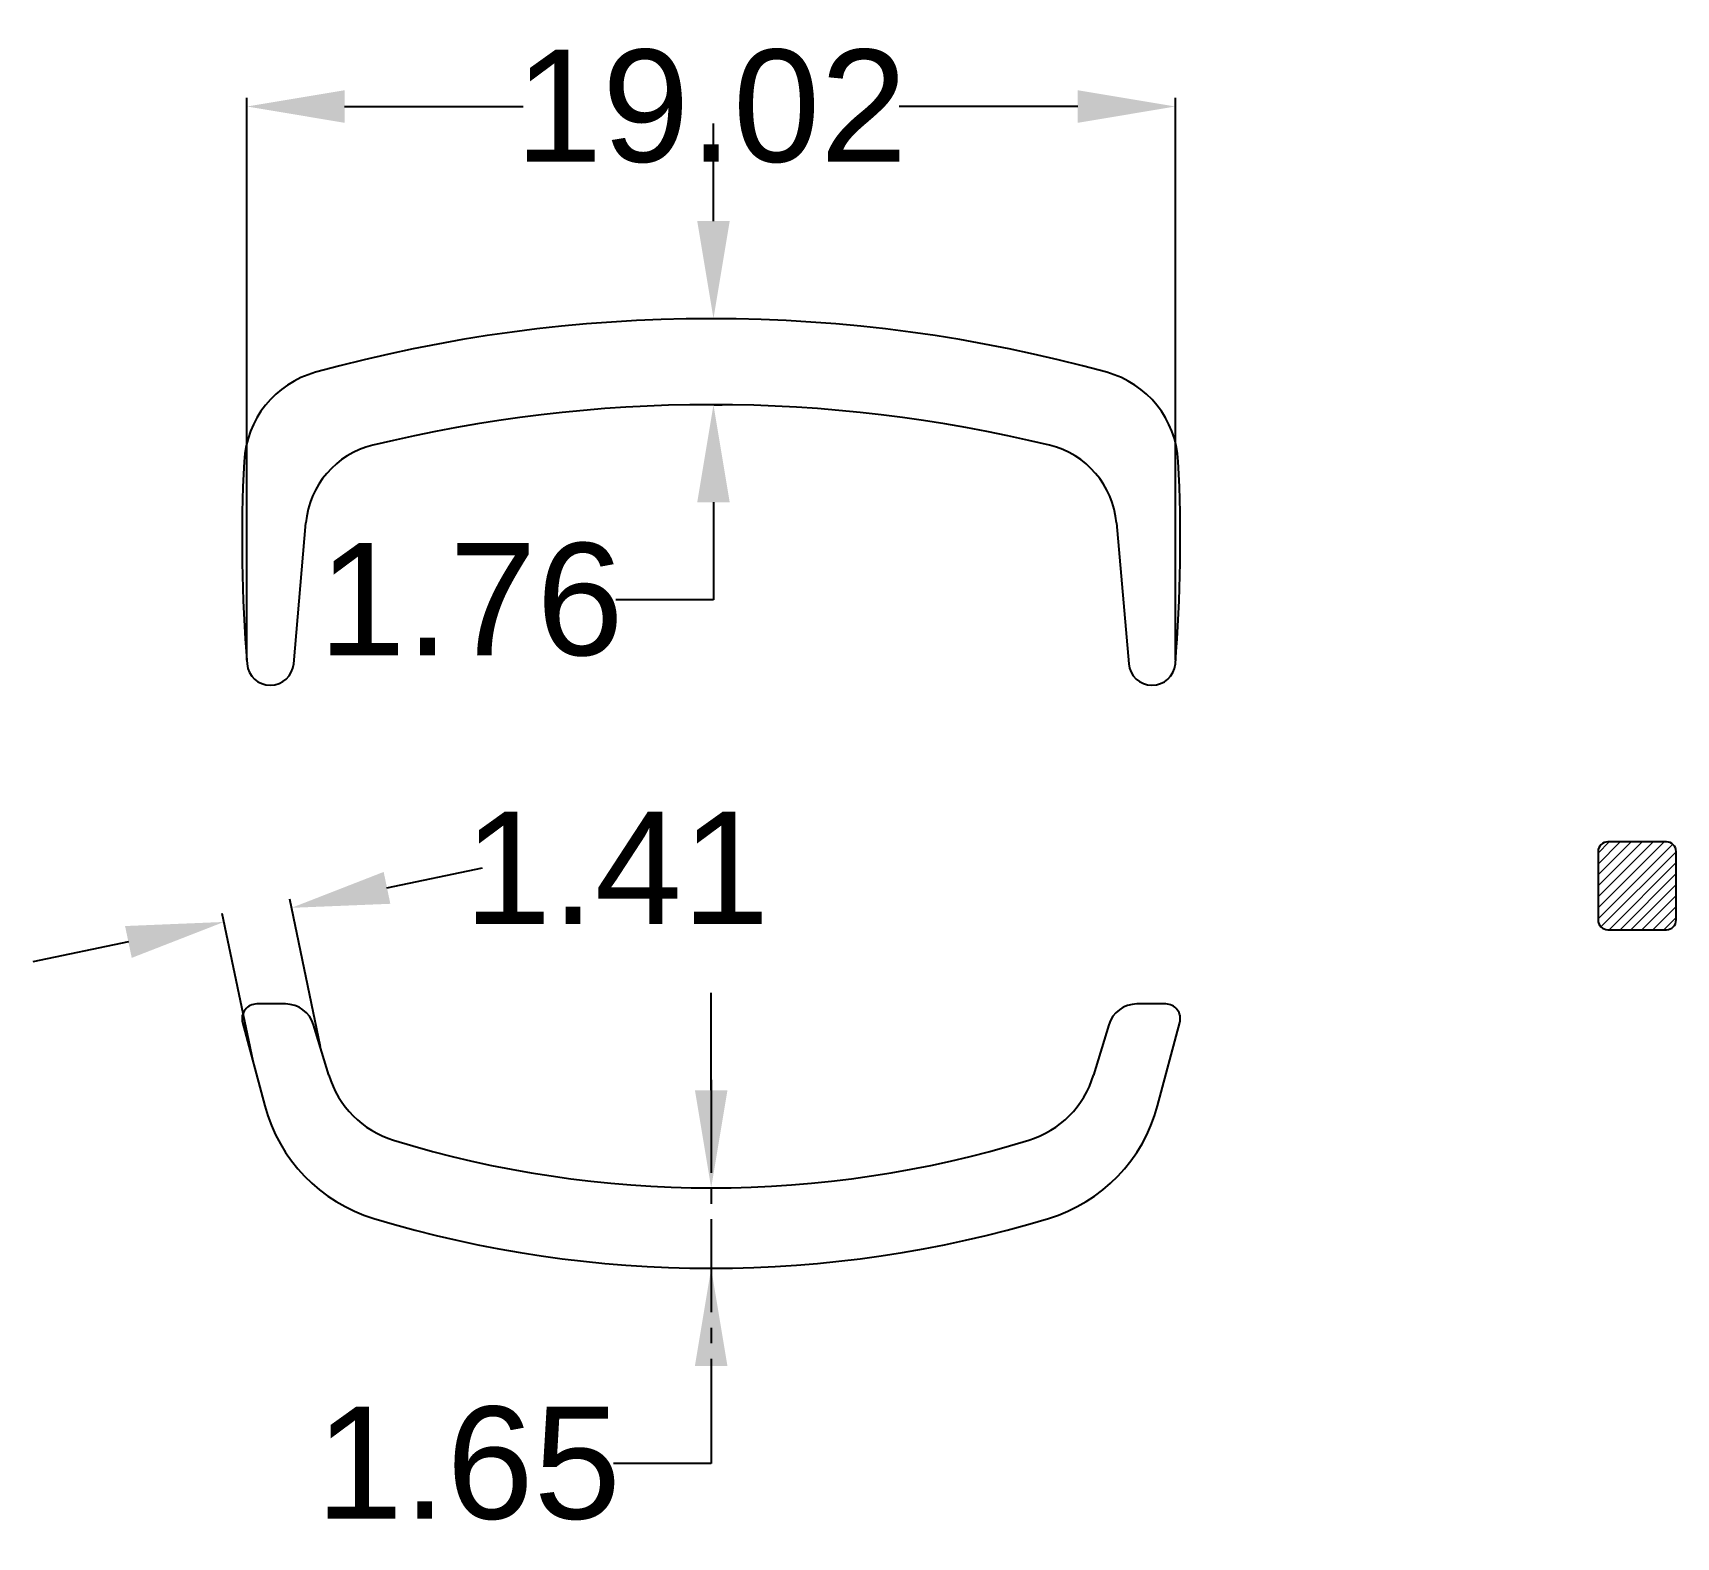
# Model space of a CAD drawing. Header units: millimetres. Extents: x 2559.2 to 2592.9, y 1578.8 to 1609.6.
import ezdxf

# ---------------------------------------------------------------- set-up
doc = ezdxf.new("R2010")
doc.units = ezdxf.units.MM
doc.linetypes.add('CENTER2', pattern=[28.575, 19.05, -3.175, 3.175, -3.175])
doc.layers.add('Center Line', color=2, linetype='CENTER2')
doc.styles.get("Standard").update_dxf_attribs({"font": 'arial.ttf'})
doc.dimstyles.new('Standard$0', dxfattribs={"dimtxt": 2.3, "dimasz": 2, "dimexe": 1, "dimexo": 1, "dimgap": 1, "dimtad": 0, "dimtih": 1, "dimtoh": 1, "dimdec": 1, "dimzin": 0, "dimdsep": 46, "dimtxsty": 'Standard', "dimcen": 0, "dimclrd": 4, "dimclre": 4, "dimclrt": 4, "dimadec": 1, "dimazin": 0, "dimtfac": 1, "dimtdec": 1, "dimtofl": 0, "dimtmove": 0, "dimatfit": 0, "dimfxl": 1, "dimtolj": 1, "dimtzin": 0, "dimarcsym": 0})

# ---------------------------------------------------------------- blocks, each defined once
blk = doc.blocks.new('*D6')
at = {"color": 0, "lineweight": -2, "transparency": 16777216}
for p, q in [((2563.634, 1596.766), (2563.634, 1608.291)), ((2582.658, 1596.766), (2582.658, 1608.291)), ((2565.634, 1608.111), (2569.295, 1608.111)), ((2580.658, 1608.111), (2576.997, 1608.111))]:
    blk.add_line(p, q, dxfattribs=at)
at = {"color": 0, "transparency": 16777216}
for points in [[(2565.634, 1608.444), (2565.634, 1607.777), (2563.634, 1608.111)], [(2580.658, 1608.444), (2580.658, 1607.777), (2582.658, 1608.111)]]:
    blk.add_solid(points, dxfattribs=at)
at = {"layer": 'Defpoints', "color": 0, "transparency": 16777216}
for p in [(2582.658, 1608.111), (2563.634, 1596.704), (2582.658, 1596.704)]:
    blk.add_point(p, dxfattribs=at)
at = {"color": 0, "lineweight": 9, "transparency": 16777216, "insert": (2573.146, 1608.111), "char_height": 2.3, "attachment_point": 5}
blk.add_mtext('\\A1;19.02', dxfattribs=at)
blk = doc.blocks.new('*D7')
at = {"color": 0, "lineweight": -2, "transparency": 16777216}
for p, q in [((2566.503, 1592.101), (2568.461, 1592.51)), ((2565.142, 1588.84), (2564.509, 1591.867)), ((2563.758, 1588.551), (2563.125, 1591.578)), ((2561.204, 1590.992), (2559.247, 1590.583))]:
    blk.add_line(p, q, dxfattribs=at)
at = {"color": 0, "transparency": 16777216}
for points in [[(2566.435, 1592.427), (2566.572, 1591.774), (2564.546, 1591.691)], [(2561.136, 1591.318), (2561.273, 1590.666), (2563.162, 1591.402)]]:
    blk.add_solid(points, dxfattribs=at)
at = {"layer": 'Defpoints', "color": 0, "transparency": 16777216}
for p in [(2564.546, 1591.691), (2565.155, 1588.779), (2563.771, 1588.489)]:
    blk.add_point(p, dxfattribs=at)
at = {"color": 0, "lineweight": 9, "transparency": 16777216, "insert": (2571.208, 1592.51), "char_height": 2.3, "attachment_point": 5}
blk.add_mtext('\\A1;1.41', dxfattribs=at)
blk = doc.blocks.new('*D8')
at = {"color": 0, "lineweight": -2, "transparency": 16777216}
for p, q in [((2573.193, 1605.764), (2573.193, 1607.764)), ((2573.209, 1603.764), (2573.373, 1603.764)), ((2573.209, 1602.001), (2573.373, 1602.001)), ((2573.193, 1600.001), (2573.193, 1598.001)), ((2573.193, 1598.001), (2571.193, 1598.001))]:
    blk.add_line(p, q, dxfattribs=at)
at = {"color": 0, "transparency": 16777216}
for points in [[(2572.86, 1605.764), (2573.526, 1605.764), (2573.193, 1603.764)], [(2572.86, 1600.001), (2573.526, 1600.001), (2573.193, 1602.001)]]:
    blk.add_solid(points, dxfattribs=at)
at = {"layer": 'Defpoints', "color": 0, "transparency": 16777216}
for p in [(2573.146, 1603.764), (2573.146, 1602.001), (2573.193, 1602.001)]:
    blk.add_point(p, dxfattribs=at)
at = {"color": 0, "lineweight": 9, "transparency": 16777216, "insert": (2568.225, 1598.001), "char_height": 2.3, "attachment_point": 5}
blk.add_mtext('\\A1;1.76', dxfattribs=at)
blk = doc.blocks.new('*D9')
at = {"color": 0, "lineweight": -2, "transparency": 16777216}
for p, q in [((2573.146, 1587.952), (2573.146, 1589.952)), ((2573.209, 1585.952), (2573.326, 1585.952)), ((2573.209, 1584.306), (2573.326, 1584.306)), ((2573.146, 1582.306), (2573.146, 1580.306)), ((2573.146, 1580.306), (2571.146, 1580.306))]:
    blk.add_line(p, q, dxfattribs=at)
at = {"color": 0, "transparency": 16777216}
for points in [[(2572.813, 1587.952), (2573.479, 1587.952), (2573.146, 1585.952)], [(2572.813, 1582.306), (2573.479, 1582.306), (2573.146, 1584.306)]]:
    blk.add_solid(points, dxfattribs=at)
at = {"layer": 'Defpoints', "color": 0, "transparency": 16777216}
for p in [(2573.146, 1585.952), (2573.146, 1584.306), (2573.146, 1584.306)]:
    blk.add_point(p, dxfattribs=at)
at = {"color": 0, "lineweight": 9, "transparency": 16777216, "insert": (2568.169, 1580.306), "char_height": 2.3, "attachment_point": 5}
blk.add_mtext('\\A1;1.65', dxfattribs=at)

msp = doc.modelspace()

# ---------------------------------------------------------------- hatches: boundary and pattern name
at = {"lineweight": 9}
h = msp.add_hatch(dxfattribs=at)
h.set_pattern_fill('ANSI31', color=1, scale=0.05, style=0)
h.set_pattern_definition([(45, (2071.93512, 1426.8027), (-0.1122532, 0.1122532), [])])
h.paths.add_polyline_path([(2591.519, 1591.243), (2592.719, 1591.243, 0.414214), (2592.919, 1591.443), (2592.919, 1592.843, 0.414214), (2592.719, 1593.043), (2591.519, 1593.043, 0.414214), (2591.319, 1592.843), (2591.319, 1591.443, 0.414214)])

# ---------------------------------------------------------------- linework, layer by layer
for p, q in [((2564.592, 1596.69), (2564.843, 1599.577)), ((2581.45, 1599.577), (2581.701, 1596.69)), ((2592.719, 1593.043), (2591.519, 1593.043)), ((2591.319, 1592.843), (2591.319, 1591.443)), ((2592.919, 1591.443), (2592.919, 1592.843)), ((2591.519, 1591.243), (2592.719, 1591.243))]:
    msp.add_line(p, q)
at = {"color": 7, "lineweight": 25}
for p, q in [((2564.424, 1589.721), (2563.833, 1589.721)), ((2582.459, 1589.721), (2581.868, 1589.721)), ((2563.543, 1589.343), (2563.999, 1587.635)), ((2582.293, 1587.635), (2582.749, 1589.343)), ((2565.311, 1588.263), (2564.998, 1589.295)), ((2581.294, 1589.295), (2580.981, 1588.263))]:
    msp.add_line(p, q, dxfattribs=at)
for centre, radius, start, end in [((2573.146, 1573.312), 30.451, 74.5615, 105.4385), ((2565.572, 1600.737), 2, 105.4385, 177.0609), ((2580.72, 1600.737), 2, 2.9391, 74.5615), ((2573.146, 1572.65), 29.351, 76.3319, 103.6681), ((2566.636, 1599.421), 1.8, 103.6681, 175.0303), ((2579.656, 1599.421), 1.8, 4.9697, 76.3319), ((2595.075, 1599.222), 31.542, 177.0609, 184.6092), ((2551.217, 1599.222), 31.542, 355.3908, 2.9391), ((2564.113, 1596.732), 0.48, 185.2616, 355.0303), ((2582.179, 1596.732), 0.48, 184.9697, 354.7384), ((2591.519, 1592.843), 0.2, 90, 180), ((2592.719, 1592.843), 0.2, 0, 90), ((2591.519, 1591.443), 0.2, 180, 270), ((2592.719, 1591.443), 0.2, 270, 0), ((2567.225, 1588.843), 2, 196.8584, 252.8903), ((2579.067, 1588.843), 2, 287.1097, 343.1416), ((2567.187, 1588.486), 3.3, 194.9314, 253.1983), ((2579.105, 1588.486), 3.3, 286.8017, 345.0686), ((2573.146, 1608.077), 22.125, 252.8903, 287.1097), ((2573.146, 1608.219), 23.914, 253.1983, 286.8017)]:
    msp.add_arc(centre, radius, start, end)
for centre, radius, start, end in [((2563.833, 1589.421), 0.3, 90, 194.9314), ((2564.424, 1589.121), 0.6, 16.8584, 90), ((2581.868, 1589.121), 0.6, 90, 163.1416), ((2582.459, 1589.421), 0.3, 345.0686, 90)]:
    msp.add_arc(centre, radius, start, end, dxfattribs=at)
at = {"layer": 'Center Line', "linetype": 'CENTER2', "ltscale": 0.1}
msp.add_line((2573.146, 1588.168), (2573.146, 1582.043), dxfattribs=at)

# ---------------------------------------------------------------- dimensions: what is measured, and where the dimension line sits
at = {"color": 3, "lineweight": 9}
dim = msp.add_linear_dim(base=(2582.658, 1608.111), p1=(2563.634, 1596.704), p2=(2582.658, 1596.704), dimstyle='Standard$0', override={"dimexe": 0.18, "dimexo": 0.0625, "dimgap": 0.09, "dimdec": 2, "dimcen": 0.09, "dimclrd": 0, "dimclre": 0, "dimclrt": 0, "dimtdec": 2, "dimatfit": 3, "dimfxl": 1.25}, dxfattribs=at)
dim.commit()
dim.dimension.update_dxf_attribs({"geometry": '*D6', "text_midpoint": (2573.146, 1608.111)})
for base, p1, p2, picture, middle in [((2573.193, 1602.001), (2573.146, 1603.764), (2573.146, 1602.001), '*D8', (2568.225, 1598.001)), ((2573.146, 1584.306), (2573.146, 1585.952), (2573.146, 1584.306), '*D9', (2568.169, 1580.306))]:
    dim = msp.add_linear_dim(base=base, p1=p1, p2=p2, angle=90, dimstyle='Standard$0', override={"dimexe": 0.18, "dimexo": 0.0625, "dimgap": 0.09, "dimdec": 2, "dimcen": 0.09, "dimclrd": 0, "dimclre": 0, "dimclrt": 0, "dimtdec": 2, "dimatfit": 3, "dimfxl": 1.25}, dxfattribs=at)
    dim.commit()
    dim.dimension.update_dxf_attribs({"geometry": picture, "text_midpoint": middle})
dim = msp.add_aligned_dim(p1=(2563.771, 1588.489), p2=(2565.155, 1588.779), distance=2.975, dimstyle='Standard$0', override={"dimexe": 0.18, "dimexo": 0.0625, "dimgap": 0.09, "dimdec": 2, "dimcen": 0.09, "dimclrd": 0, "dimclre": 0, "dimclrt": 0, "dimtdec": 2, "dimatfit": 3, "dimfxl": 1.25}, dxfattribs=at)
dim.commit()
dim.dimension.update_dxf_attribs({"geometry": '*D7', "text_midpoint": (2571.208, 1592.51)})

doc.saveas('drawing.dxf')
